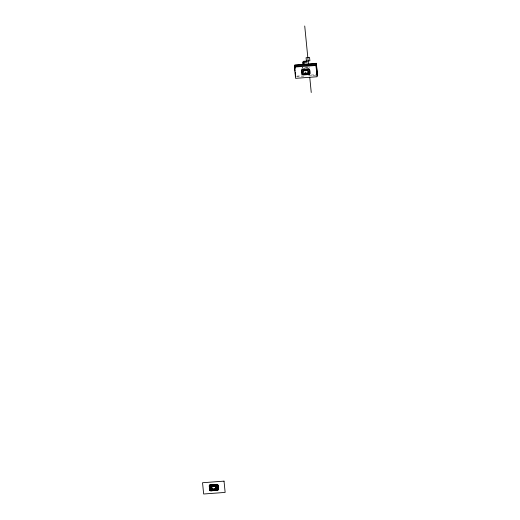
<?xml version="1.0" encoding="UTF-8"?>
<svg xmlns="http://www.w3.org/2000/svg" width="520" height="520" viewBox="0 0 520 520"><rect width="100%" height="100%" fill="white"/><g stroke="black" fill="none" stroke-linecap="round" stroke-linejoin="round"><path stroke-width="0.39" stroke-dasharray="2.6 1.95" d="M302.029 68.27L302.569 67.607A1.157 1.099 9.9 0 0 302.224 68.211M303.062 68.25L304.863 67.984M302.75 67.587L302.53 67.672A1.339 1.274 9.9 0 0 301.912 68.282M305.5 67.139L308.087 66.95M305.507 67.314L309.043 67.191A1.339 1.274 9.9 0 1 309.699 67.613A1.137 1.085 9.9 0 0 309.023 66.989M304.35 68.25L304.798 68.218M296.764 76.109L301.542 75.758M311.09 75.049L315.861 74.698M296.667 76.655L304.629 76.063M308.607 75.77L315.77 75.244"/><path stroke-width="0.78" d="M217.796 489.008L217.808 488.657A7.586 7.228 9.9 0 0 217.789 488.371L217.75 488M305.364 74.275L305.76 72.007M210.34 485.179L209.807 485.888L210.197 489.814L210.853 490.438M217.347 489.957L217.874 489.249L217.49 485.322L216.827 484.699L215.43 484.803M210.132 484.835L209.469 485.647L209.671 487.701M217.62 490.295L218.446 489.469L218.01 485.024L217.035 484.328L210.061 484.841L209.235 485.667L209.671 490.113L210.645 490.809L217.62 490.295L218.212 489.489L218.25 487.494M217.139 489.938L217.678 489.736A0.754 0.715 9.9 0 0 217.886 489.502L218.069 487.981M210.906 484.803L210.308 484.959A1.339 1.274 9.9 0 0 209.619 485.778L209.56 486.538A12.825 12.22 9.9 0 0 209.586 486.863L209.749 487.032M216.684 489.99L215.683 490.081M211.185 484.77L211.958 484.705M211.211 484.763L210.281 484.926A1.502 1.437 9.9 0 0 209.346 485.979L209.385 487.156M214.416 489.001L215.865 488.657A3.322 3.166 9.9 0 0 215.846 488.384L215.774 486.486A3.764 3.588 9.9 0 0 215.728 486.142L212.18 486.181A4.628 4.407 9.9 0 0 211.939 486.207L211.828 486.421A3.328 3.166 9.9 0 0 211.835 486.753L211.9 488.514M215.04 488.988L215.93 488.859L215.833 488.196M216.138 489.242L216.989 488.8A4.622 4.401 9.9 0 0 216.97 488.547L216.84 487.162M212.349 486.207L211.965 486.2A6.058 5.772 9.9 0 0 211.686 486.226L211.608 488.54M215.306 488.969L212.362 489.151A5.954 5.668 9.9 0 1 212.154 489.157L213.642 489.053M216.041 490.412L217.38 490.178A1.339 1.274 9.9 0 0 218.069 489.359L218.12 488.599A12.818 12.207 9.9 0 0 218.094 488.28L218.075 488.079M211.672 485.882L210.697 486.337A4.622 4.401 9.9 0 0 210.711 486.59L210.821 487.734M212.433 486.2L212.706 486.181M212.608 486.187L213.447 486.122M215.527 488.956L215.722 488.937A6.065 5.772 9.9 0 0 216.002 488.911L216.06 486.401A3.861 3.679 9.9 0 0 216.028 486.154L215.534 485.953A5.954 5.668 9.9 0 0 215.319 485.992L214.039 486.083M215.885 490.425L217.406 490.21A1.502 1.437 9.9 0 0 218.342 489.157L218.309 488.085M306.969 62.186L304.122 62.4L304.142 64.246M211.738 485.075L210.002 485.401A0.754 0.715 9.9 0 0 209.794 485.635L209.736 486.928M212.004 485.056L210.489 485.29A1.157 1.099 9.9 0 0 209.898 486.129L209.879 486.479A7.586 7.228 9.9 0 0 209.898 486.766L209.931 487.143M211.686 485.836L211.269 485.869A11.46 10.92 9.9 0 0 210.964 485.894C208.351 486.98 218.849 483.184 217.029 487.331L216.983 486.909M213.395 485.751L210.808 485.947L210.912 488.67M215.735 489.275L216.411 489.275A11.466 10.92 9.9 0 0 216.717 489.242L217.126 488.332M215.95 490.061L217.197 489.853A1.157 1.099 9.9 0 0 217.789 489.008M306.897 61.393L303.654 61.633L303.121 62.341L303.316 64.311M215.137 484.471L215.768 484.425M215.261 484.816L216.703 484.829A1.137 1.085 9.9 0 1 217.419 485.491L217.6 486.479M213.531 485.745L216.691 485.693L217.016 489.001L213.005 489.476M212.518 490.315L210.483 490.269A0.754 0.715 9.9 0 1 210.23 490.068L209.976 489.32A11.707 11.147 9.9 0 1 209.944 489.008L209.898 488.599M214.481 485.674L215.897 485.57A8.983 8.561 9.9 0 1 216.183 485.557L216.918 486.246M215.631 485.543L216.873 485.823A5.291 5.038 9.9 0 1 216.905 486.076M213.661 485.732L214.675 485.661M214.695 486.031L215.494 485.947M212.569 489.132L212.901 489.112M212.459 489.515L213.2 489.463M212.056 489.593L210.815 489.313A5.291 5.038 9.9 0 1 210.782 489.06L210.763 488.891M212.251 490.334L210.977 490.308A1.137 1.085 9.9 0 1 210.262 489.651L210.08 488.657M212.167 489.541L211.79 489.567A8.983 8.561 9.9 0 1 211.504 489.58L210.99 489.45L210.841 487.975M212.225 490.692L211.49 490.737M212.556 489.171L211.66 488.982A3.861 3.679 9.9 0 1 211.627 488.741L211.66 487.825M212.069 490.704L210.867 490.659A1.502 1.437 9.9 0 1 209.716 489.794L209.599 489.262A10.686 10.179 9.9 0 1 209.56 488.937L209.528 488.631M216.041 484.406L216.833 484.438A1.502 1.437 9.9 0 1 217.964 485.342L218.088 485.875A10.686 10.179 9.9 0 1 218.127 486.2M211.504 489.58L210.743 488.716M215.3 485.999L215.774 486.486M212.388 489.144L211.998 488.41M216.197 484.406L216.821 484.478A1.339 1.274 9.9 0 1 217.659 485.179L218.16 486.506M215.631 485.979L215.95 488.287M211.218 490.737L210.847 490.698A1.339 1.274 9.9 0 1 210.028 489.957L209.742 488.423M216.853 484.763L217.204 484.868A0.754 0.715 9.9 0 1 217.451 485.069L217.705 485.823A11.707 11.147 9.9 0 1 217.744 486.129L217.783 486.538M216.964 484.334L217.776 485.03L217.978 487.084M210.717 490.802L209.911 490.106L209.703 488.059M301.964 74.295L301.529 71.195A12.825 12.22 9.9 0 1 301.502 70.876L301.555 70.109A1.339 1.274 9.9 0 1 302.244 69.29L308.757 68.816A1.339 1.274 9.9 0 1 309.595 69.517L309.855 70.785M309.368 69.823L309.725 72.709A7.586 7.228 9.9 0 1 309.745 72.989L309.731 73.346A1.157 1.099 9.9 0 1 309.14 74.198L302.919 74.646A1.137 1.085 9.9 0 1 302.198 73.983L301.834 71.103A7.586 7.228 9.9 0 1 301.815 70.818L301.828 70.466A1.157 1.099 9.9 0 1 302.419 69.615L308.646 69.166A1.137 1.085 9.9 0 1 309.361 69.823M308.802 71.741L308.594 70.07L308.12 69.895A8.983 8.561 9.9 0 0 307.834 69.907L303.011 70.278L302.633 70.675A4.622 4.401 9.9 0 0 302.647 70.922L302.939 73.671L303.44 73.918A8.983 8.561 9.9 0 0 303.726 73.898L308.548 73.534L308.925 73.132A4.622 4.401 9.9 0 0 308.913 72.885L308.88 72.559M211.731 488.566L211.958 488.995A3.764 3.588 9.9 0 1 211.919 488.716L211.582 487.032M216.756 486.298L216.821 486.96M215.677 486.59L215.709 486.935M309.861 70.876L309.927 71.481M217.919 486.447L217.952 486.798M217.952 486.831L218.036 487.695M216.814 486.915L217.1 488.059M216.014 487.214L215.963 486.707M209.411 487.468L209.495 488.319M209.644 487.442L209.729 488.306M317.454 74.581L316.349 63.303L294.86 64.896L295.1 67.308M317.356 75.12L316.251 63.85L294.769 65.436L295.081 68.659M317.207 75.985L316.101 64.707L294.619 66.3L295.094 71.13M309.946 71.715L310.031 72.611A12.818 12.207 9.9 0 1 310.057 72.936L310.005 73.697A1.339 1.274 9.9 0 1 309.315 74.523L302.803 74.997A1.339 1.274 9.9 0 1 301.964 74.289M304.726 26L308.497 64.461M309.757 77.285L311.246 92.508M308.808 71.799L308.867 72.384M307.964 71.65L307.469 70.317A5.954 5.668 9.9 0 0 307.262 70.323L303.485 70.837A3.393 3.231 9.9 0 0 303.498 71.11L304.089 73.495A5.954 5.668 9.9 0 0 304.298 73.483L308.074 72.936A3.393 3.231 9.9 0 0 308.061 72.703L308.048 72.514M307.983 71.883L308.035 72.371M306.41 61.041L306.085 57.72L309.562 57.46L309.887 60.788L303.446 61.289L302.783 62.095L302.998 64.337M295.477 72.683L295.639 74.295M295.25 72.742L295.646 76.765M218.186 486.818L218.231 487.247M218.303 487.981L217.99 487.201M217.022 487.272L217.061 489.223L210.99 489.671L210.489 486.083L210.567 486.896M216.047 487.552L216.125 488.365A3.393 3.231 9.9 0 1 216.138 488.605L215.748 488.93A4.628 4.407 9.9 0 1 215.501 488.956M211.653 487.734L211.556 486.772A3.393 3.231 9.9 0 1 211.542 486.531L211.77 486.265L211.738 486.85M210.697 488.228L210.613 487.376M210.035 485.206L209.619 485.726L210.035 490.003L210.555 490.457L217.646 489.931L218.069 489.411L217.646 485.134L217.133 484.679L210.035 485.206M315.971 65.475L294.483 67.061L295.588 78.338L317.077 76.745L315.971 65.475M224.029 481.137L202.547 482.729L203.651 494L225.141 492.414L224.029 481.137"/></g></svg>
